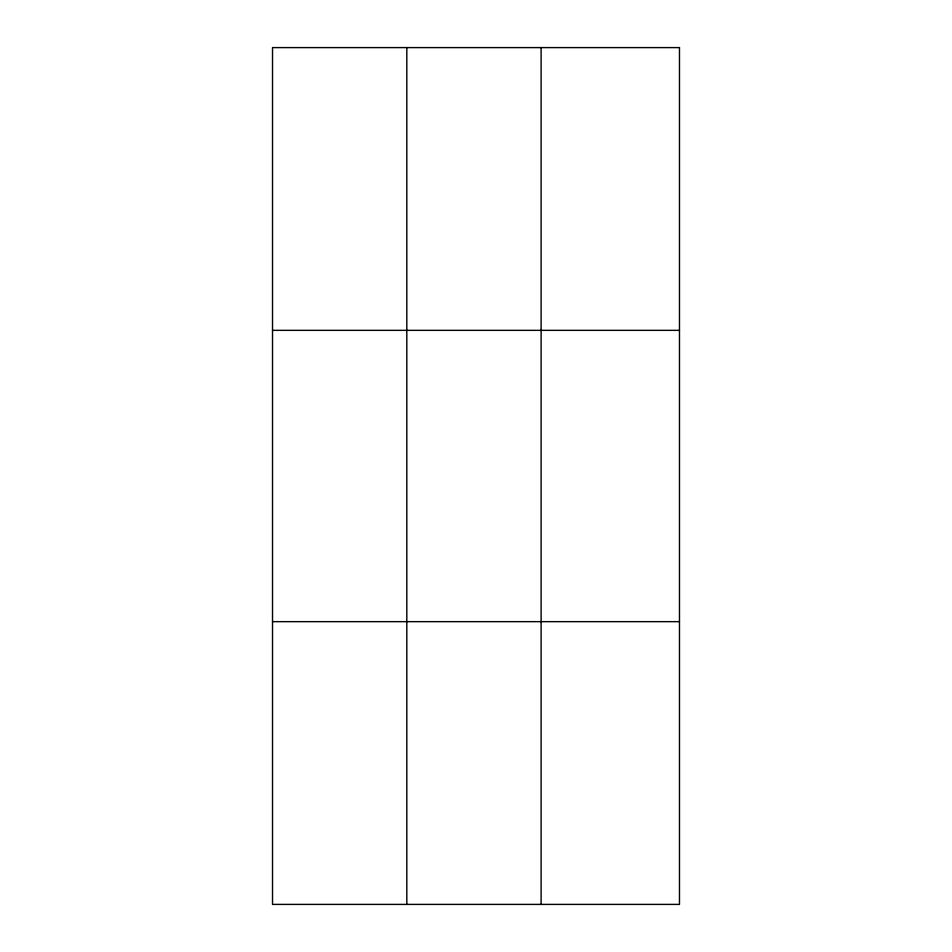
<?xml version="1.0" encoding="UTF-8"?>
<svg xmlns="http://www.w3.org/2000/svg" width="952" height="952" viewBox="0 0 952 952"><rect width="100%" height="100%" fill="white"/><g stroke="black" fill="none" stroke-linecap="round" stroke-linejoin="round"><path stroke-width="1.43" d="M406.813 47.6L406.813 904.4M541.117 47.6L541.117 904.4M272.522 330.344L679.478 330.344M272.522 621.656L679.478 621.656M679.478 47.6L679.478 904.4L272.522 904.4L272.522 47.6L679.478 47.6"/></g></svg>
